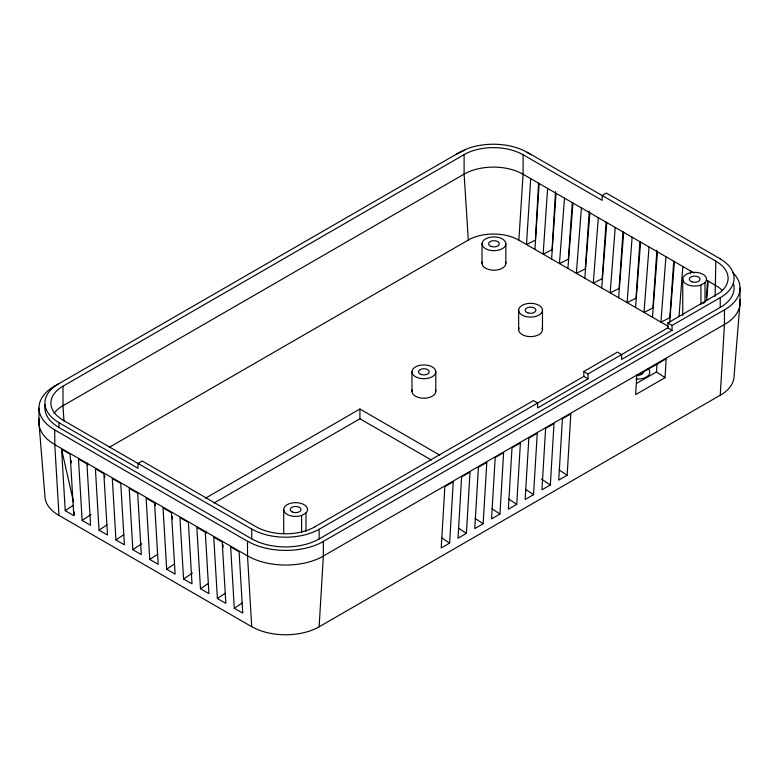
<?xml version="1.0" encoding="UTF-8"?>
<svg xmlns="http://www.w3.org/2000/svg" width="779" height="779" viewBox="0 0 779 779"><rect width="100%" height="100%" fill="white"/><g stroke="black" fill="none" stroke-linecap="round" stroke-linejoin="round"><path stroke-width="1.17" d="M411.964 391.311L411.964 371.787M435.792 391.35L435.802 371.836A11.919 6.884 0 0 0 417.953 365.838A11.919 6.884 0 0 0 417.885 377.757A11.919 6.884 0 0 0 435.802 371.836M518.648 329.721L518.648 310.198M542.476 329.76L542.476 310.237A11.919 6.884 0 0 0 524.637 304.248A11.919 6.884 0 0 0 524.569 316.167A11.919 6.884 0 0 0 542.476 310.237M682.755 315.485L682.764 279.349A11.919 6.884 0 0 1 695.871 272.358A11.919 6.884 0 0 1 706.183 280.81L704.995 282.728L700.925 285.075A11.958 6.904 0 0 1 682.793 279.349M700.925 304.599L700.925 285.075M704.995 282.728L704.995 302.252L702.96 303.43M73.908 511.969L73.791 515.591L65.222 510.654L61.58 449.259L70.149 454.206L73.791 515.591L74.044 512.007M538.581 183.075L535.407 240.175L526.497 244.518L530.694 178.644M319.127 626.813L323.353 556.05L323.353 541.405L724.46 309.828L724.46 324.473L720.234 395.235L319.127 626.813A47.675 27.518 0 0 1 251.783 626.647M449.619 543.109L453.251 481.802L444.858 486.651L441.216 547.958L449.619 543.109L441.644 537.802M466.417 533.411L470.01 472.074L461.616 476.923L458.013 538.26L466.417 533.411L458.442 528.104M483.146 523.751L486.817 462.375L478.413 467.225L474.752 528.6L483.146 523.751L475.171 518.444M499.943 514.052L503.614 452.667L495.21 457.526L491.549 518.902L499.943 514.052L491.977 508.745M555.524 191.605L552.077 249.796L543.158 254.139L547.598 188.411M567.151 475.258L570.812 413.873L562.419 418.722L558.728 480.117L567.151 475.258L559.176 469.941M665.042 377.649L666.162 358.827L636.764 375.799L635.645 394.632L665.042 377.649L656.463 371.934L657.028 363.744M516.73 504.364L520.411 442.978L512.017 447.818L508.346 509.203L516.73 504.364L508.755 499.047M533.537 494.655L537.257 433.299L528.853 438.149L525.134 499.514L533.537 494.655L525.562 489.348M550.334 484.966L554.015 423.572L545.612 428.421L541.931 489.816L550.334 484.966L541.356 478.988M668.421 326.459L518.882 240.127L523.089 174.253L523.089 154.729L602.128 200.369L602.128 195.49L606.325 193.065L720.02 258.706M534.949 249.397L539.146 183.532M715.132 296.312L715.823 261.131L527.286 152.304M551.61 259.027L556.05 193.289M572.283 202.53L568.378 259.203L559.458 263.555L564.502 198.168M589.275 211.09L585.282 268.969L576.372 273.312L581.416 207.935M606.101 222.054L602.186 278.726L593.277 283.079L598.321 217.692M623.005 231.821L619.101 288.493L610.181 292.836L615.225 227.458M639.91 241.578L636.005 298.25L627.085 302.603L632.129 237.215M656.901 250.137L652.909 308.007L643.999 312.36L649.043 246.972M673.728 261.101L669.813 317.774L660.904 322.126L665.948 256.739M690.467 273.273L690.632 270.858M706.378 297.5L707.536 280.625M567.92 268.434L572.964 203.046M584.825 278.2L589.869 212.813M601.729 287.957L606.773 222.57M618.633 297.724L623.677 232.337M635.547 307.481L640.591 242.094M652.451 317.238L657.495 251.86M669.726 322.155L674.4 261.617M679.025 316.138L682.852 266.496M706.719 300.509L708.218 281.141M65.222 510.654L73.148 505.367M82.136 520.411L78.494 459.016L86.946 463.904L90.588 525.289L82.136 520.411L91.046 514.471M99.04 530.178L95.398 468.783L103.85 473.661L107.492 535.056L99.04 530.178L106.966 524.89M115.944 539.935L112.303 478.54L120.755 483.418L124.397 544.813L115.944 539.935L123.871 534.657M132.849 549.701L129.207 488.306L137.659 493.185L141.311 554.58L132.849 549.701L141.768 543.752M149.763 559.458L146.121 498.063L154.573 502.942L158.215 564.337L149.763 559.458L157.679 554.171M166.667 569.215L163.025 507.82L171.477 512.709L175.119 574.104L166.667 569.215L174.593 563.938M183.571 578.982L179.93 517.587L188.382 522.466L192.023 583.861L183.571 578.982L192.491 573.032M200.476 588.739L196.834 527.344L205.286 532.223L208.938 593.617L200.476 588.739L208.402 583.461M217.39 598.506L213.748 537.111L222.2 541.989L225.842 603.384L217.39 598.506L225.306 593.218M234.294 608.263L230.652 546.868L239.104 551.746L242.746 613.141L234.294 608.263L242.22 602.975M54.54 386.199L459.873 152.187A47.675 27.518 0 0 1 527.217 152.353M62.992 405.723L464.099 174.145L464.099 154.622L62.992 386.199L62.992 405.723L63.985 421.303M109.333 447.302L468.325 240.039L464.099 174.145M138.019 463.437L251.714 529.077L251.714 538.844L58.98 427.564L58.98 422.685L138.019 468.315L138.019 463.437L142.216 461.012L255.911 526.653A41.715 24.081 0 0 0 314.959 526.799M205.559 498.141L359.917 409.024L439.746 455.111M213.962 503.049L359.917 418.781L431.342 460.019M305.933 512.991A11.928 6.884 0 0 0 297.695 502.757A11.928 6.884 0 0 0 283.868 510.742A11.928 6.884 0 0 0 301.6 515.494L305.962 513.001L305.962 531.375M314.901 526.76L533.42 400.601L537.646 403.045L537.646 407.923L588.048 378.828L588.048 373.939L583.822 371.505L583.822 376.384L588.048 378.828M583.822 371.505L617.426 352.108L621.652 354.542L621.652 359.421L672.053 330.325L672.053 325.447L720.234 297.627L720.234 307.384L319.127 538.961A47.675 27.518 0 0 1 251.783 538.805M672.053 330.325L667.827 327.881L667.827 323.003L719.592 292.826A41.754 24.1 0 0 0 715.774 261.16M251.783 529.038A47.675 27.518 0 0 0 319.195 529.243L583.822 376.384M588.048 373.939L667.827 327.881M323.353 556.05L724.46 324.473M636.511 383.453L656.463 371.934M455.647 154.622L460.905 151.963M694.128 273.001L523.089 174.253A41.715 24.081 0 0 0 464.041 174.116M706.339 280.05L715.823 285.533A41.754 24.1 0 0 1 722.454 290.538M667.827 323.003L672.053 325.447M63.177 420.261L139.052 464.07M247.518 555.904L247.518 541.269L54.773 429.989L54.773 444.634L247.518 555.904L251.714 626.696L58.98 515.416A47.675 27.518 0 0 1 44.909 495.931L38.95 422.705L38.95 408.069M61.58 449.259L73.606 502.348M223.008 544.696L223.174 547.092M205.851 531.346L206.016 533.742M172.373 516.613L172.529 518.999M155.216 503.263L155.381 505.649M104.581 475.171L104.746 477.566M87.501 463.018L87.667 465.414M71.093 460.438L71.259 462.833M54.773 444.634L58.98 515.416M740.05 287.967L740.05 302.603L734.091 375.799A47.675 27.518 0 0 1 720.302 395.274M505.863 243.817A11.919 6.884 0 0 1 487.956 249.738A11.919 6.884 0 0 1 488.014 237.819A11.919 6.884 0 0 1 505.863 243.817L505.863 263.331M482.026 243.769L482.026 263.292M359.917 409.024L359.917 418.781M319.127 529.204L319.127 538.961M301.619 515.513L301.619 532.739M283.712 509.524L283.712 533.605M739.768 299.564A53.634 30.965 0 0 1 724.538 324.512M323.431 556.089A53.634 30.965 0 0 1 247.595 555.865M54.851 444.585A53.634 30.965 0 0 1 39.378 418.664M468.276 240.01A35.756 20.643 0 0 1 518.833 240.156M53.965 413.513A41.715 24.081 0 0 1 62.933 405.693M719.952 258.745A47.675 27.518 0 0 1 720.302 297.666M59.048 427.525A47.675 27.518 0 0 1 45.289 404.486M59.048 422.646A47.675 27.518 0 0 1 58.698 383.726M733.652 284.354A47.675 27.518 0 0 1 720.302 307.423M464.041 154.593A41.715 24.081 0 0 1 523.021 154.768M63.235 420.222A41.715 24.081 0 0 1 62.933 386.17M505.464 261.549A11.919 6.884 0 0 1 493.905 270.196A11.919 6.884 0 0 1 482.444 261.51M460.856 151.924A53.683 30.994 0 0 1 464.693 150.386M527.256 152.616A53.683 30.994 0 0 1 531.424 154.797M54.851 429.94A53.634 30.965 0 0 1 54.462 386.16M323.431 541.454A53.634 30.965 0 0 1 247.595 541.22M732.737 272.484A53.634 30.965 0 0 1 724.538 309.876M542.077 327.978A11.919 6.884 0 0 1 530.528 336.616A11.919 6.884 0 0 1 519.057 327.94M648.255 368.769A11.919 6.884 0 0 1 647.69 376.14A11.919 6.884 0 0 1 635.878 378.983M643.103 371.408A5.365 3.097 0 0 1 636.55 375.196M435.403 389.568A11.919 6.884 0 0 1 423.844 398.215A11.919 6.884 0 0 1 412.373 389.529M491.247 246.466A5.365 3.097 0 0 0 499.31 243.798A5.365 3.097 0 0 0 491.276 241.1A5.365 3.097 0 0 0 491.247 246.466M527.87 312.895A5.365 3.097 0 0 0 535.923 310.227A5.365 3.097 0 0 0 527.899 307.53A5.365 3.097 0 0 0 527.87 312.895M421.186 374.485A5.365 3.097 0 0 0 429.239 371.817A5.365 3.097 0 0 0 421.215 369.119A5.365 3.097 0 0 0 421.186 374.485M292.378 512.007A5.365 3.097 0 0 0 300.947 509.933A5.365 3.097 0 0 0 293.556 506.691A5.365 3.097 0 0 0 292.378 512.007M691.976 281.871A5.365 3.097 0 0 0 700.039 279.203A5.365 3.097 0 0 0 692.005 276.516A5.365 3.097 0 0 0 691.976 281.871"/></g></svg>
